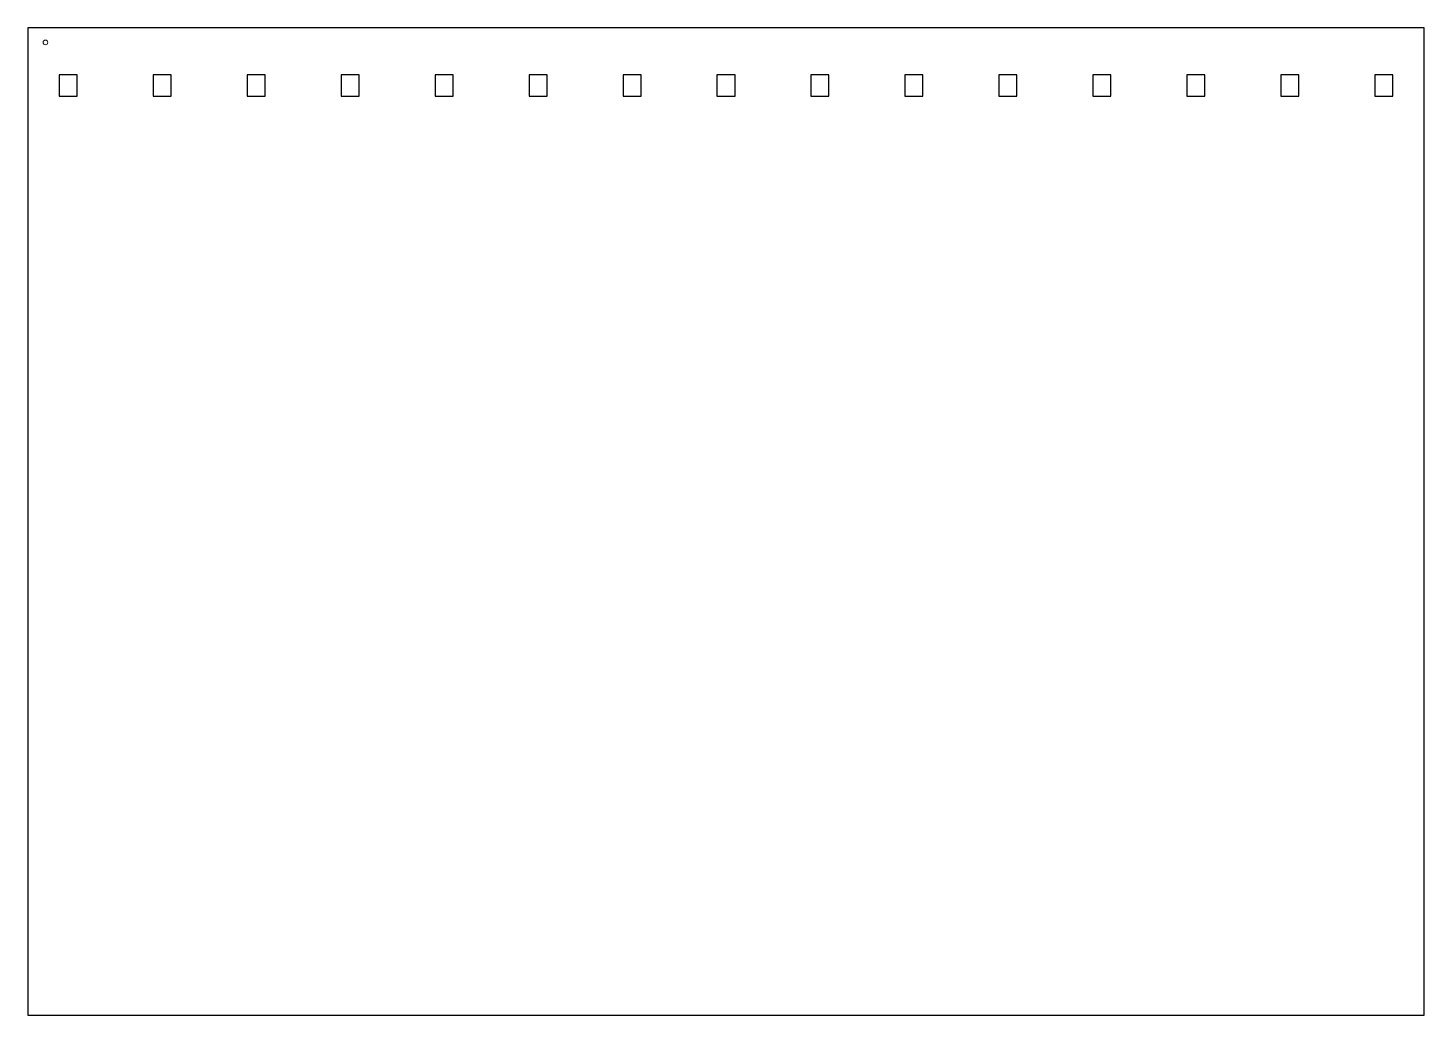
# Model space of a CAD drawing. Header units: millimetres. Extents: x -175 to 311, y -106 to 104.
# Drawn here: x 14.2 to 311.2, y -106.3 to 103.7 of the extents above; entities that cross this region are included whole.
import ezdxf

# ---------------------------------------------------------------- set-up
doc = ezdxf.new("R2010")
doc.units = ezdxf.units.MM
doc.header["$MEASUREMENT"] = 0
doc.layers.add('Layer 1', color=7, linetype='Continuous')

msp = doc.modelspace()

# ---------------------------------------------------------------- linework, layer by layer
at = {"layer": 'Layer 1', "color": 250, "lineweight": 18}
msp.add_ellipse((17.9059, 100.6683), major_axis=(0, 0.5), ratio=1, dxfattribs=at)
at = {"layer": 'Layer 1', "lineweight": 25}
for points in [[(14.1781, 103.7444), (14.1781, 103.7444), (14.1781, -106.2556), (14.1781, -106.2556)], [(311.1781, 103.7444), (311.1781, 103.7444), (14.1781, 103.7444), (14.1781, 103.7444)], [(311.1781, -106.2556), (311.1781, -106.2556), (311.1781, 103.7444), (311.1781, 103.7444)], [(24.6681, 93.7444), (24.6681, 93.7444), (20.8381, 93.7444), (20.8381, 93.7444)], [(20.8381, 93.7444), (20.8381, 93.7444), (20.8381, 89.2444), (20.8381, 89.2444)], [(24.6681, 89.2444), (24.6681, 89.2444), (24.6681, 93.7444), (24.6681, 93.7444)], [(44.6574, 93.7444), (44.6574, 93.7444), (40.8274, 93.7444), (40.8274, 93.7444)], [(40.8274, 93.7444), (40.8274, 93.7444), (40.8274, 89.2444), (40.8274, 89.2444)], [(44.6574, 89.2444), (44.6574, 89.2444), (44.6574, 93.7444), (44.6574, 93.7444)], [(64.6467, 93.7444), (64.6467, 93.7444), (60.8167, 93.7444), (60.8167, 93.7444)], [(60.8167, 93.7444), (60.8167, 93.7444), (60.8167, 89.2444), (60.8167, 89.2444)], [(64.6467, 89.2444), (64.6467, 89.2444), (64.6467, 93.7444), (64.6467, 93.7444)], [(84.636, 93.7444), (84.636, 93.7444), (80.806, 93.7444), (80.806, 93.7444)], [(80.806, 93.7444), (80.806, 93.7444), (80.806, 89.2444), (80.806, 89.2444)], [(84.636, 89.2444), (84.636, 89.2444), (84.636, 93.7444), (84.636, 93.7444)], [(104.6253, 93.7444), (104.6253, 93.7444), (100.7953, 93.7444), (100.7953, 93.7444)], [(100.7953, 93.7444), (100.7953, 93.7444), (100.7953, 89.2444), (100.7953, 89.2444)], [(104.6253, 89.2444), (104.6253, 89.2444), (104.6253, 93.7444), (104.6253, 93.7444)], [(124.6145, 93.7444), (124.6145, 93.7444), (120.7845, 93.7444), (120.7845, 93.7444)], [(120.7845, 93.7444), (120.7845, 93.7444), (120.7845, 89.2444), (120.7845, 89.2444)], [(124.6145, 89.2444), (124.6145, 89.2444), (124.6145, 93.7444), (124.6145, 93.7444)], [(144.6038, 93.7444), (144.6038, 93.7444), (140.7738, 93.7444), (140.7738, 93.7444)], [(140.7738, 93.7444), (140.7738, 93.7444), (140.7738, 89.2444), (140.7738, 89.2444)], [(144.6038, 89.2444), (144.6038, 89.2444), (144.6038, 93.7444), (144.6038, 93.7444)], [(164.5931, 93.7444), (164.5931, 93.7444), (160.7631, 93.7444), (160.7631, 93.7444)], [(160.7631, 93.7444), (160.7631, 93.7444), (160.7631, 89.2444), (160.7631, 89.2444)], [(164.5931, 89.2444), (164.5931, 89.2444), (164.5931, 93.7444), (164.5931, 93.7444)], [(184.5824, 93.7444), (184.5824, 93.7444), (180.7524, 93.7444), (180.7524, 93.7444)], [(180.7524, 93.7444), (180.7524, 93.7444), (180.7524, 89.2444), (180.7524, 89.2444)], [(184.5824, 89.2444), (184.5824, 89.2444), (184.5824, 93.7444), (184.5824, 93.7444)], [(204.5717, 93.7444), (204.5717, 93.7444), (200.7417, 93.7444), (200.7417, 93.7444)], [(200.7417, 93.7444), (200.7417, 93.7444), (200.7417, 89.2444), (200.7417, 89.2444)], [(204.5717, 89.2444), (204.5717, 89.2444), (204.5717, 93.7444), (204.5717, 93.7444)], [(224.561, 93.7444), (224.561, 93.7444), (220.731, 93.7444), (220.731, 93.7444)], [(220.731, 93.7444), (220.731, 93.7444), (220.731, 89.2444), (220.731, 89.2444)], [(224.561, 89.2444), (224.561, 89.2444), (224.561, 93.7444), (224.561, 93.7444)], [(244.5503, 93.7444), (244.5503, 93.7444), (240.7203, 93.7444), (240.7203, 93.7444)], [(240.7203, 93.7444), (240.7203, 93.7444), (240.7203, 89.2444), (240.7203, 89.2444)], [(244.5503, 89.2444), (244.5503, 89.2444), (244.5503, 93.7444), (244.5503, 93.7444)], [(264.5395, 93.7444), (264.5395, 93.7444), (260.7095, 93.7444), (260.7095, 93.7444)], [(260.7095, 93.7444), (260.7095, 93.7444), (260.7095, 89.2444), (260.7095, 89.2444)], [(264.5395, 89.2444), (264.5395, 89.2444), (264.5395, 93.7444), (264.5395, 93.7444)], [(284.5288, 93.7444), (284.5288, 93.7444), (280.6988, 93.7444), (280.6988, 93.7444)], [(280.6988, 93.7444), (280.6988, 93.7444), (280.6988, 89.2444), (280.6988, 89.2444)], [(284.5288, 89.2444), (284.5288, 89.2444), (284.5288, 93.7444), (284.5288, 93.7444)], [(304.5181, 93.7444), (304.5181, 93.7444), (300.6881, 93.7444), (300.6881, 93.7444)], [(300.6881, 93.7444), (300.6881, 93.7444), (300.6881, 89.2444), (300.6881, 89.2444)], [(304.5181, 89.2444), (304.5181, 89.2444), (304.5181, 93.7444), (304.5181, 93.7444)], [(20.8381, 89.2444), (20.8381, 89.2444), (24.6681, 89.2444), (24.6681, 89.2444)], [(40.8274, 89.2444), (40.8274, 89.2444), (44.6574, 89.2444), (44.6574, 89.2444)], [(60.8167, 89.2444), (60.8167, 89.2444), (64.6467, 89.2444), (64.6467, 89.2444)], [(80.806, 89.2444), (80.806, 89.2444), (84.636, 89.2444), (84.636, 89.2444)], [(100.7953, 89.2444), (100.7953, 89.2444), (104.6253, 89.2444), (104.6253, 89.2444)], [(120.7845, 89.2444), (120.7845, 89.2444), (124.6145, 89.2444), (124.6145, 89.2444)], [(140.7738, 89.2444), (140.7738, 89.2444), (144.6038, 89.2444), (144.6038, 89.2444)], [(160.7631, 89.2444), (160.7631, 89.2444), (164.5931, 89.2444), (164.5931, 89.2444)], [(180.7524, 89.2444), (180.7524, 89.2444), (184.5824, 89.2444), (184.5824, 89.2444)], [(200.7417, 89.2444), (200.7417, 89.2444), (204.5717, 89.2444), (204.5717, 89.2444)], [(220.731, 89.2444), (220.731, 89.2444), (224.561, 89.2444), (224.561, 89.2444)], [(240.7203, 89.2444), (240.7203, 89.2444), (244.5503, 89.2444), (244.5503, 89.2444)], [(260.7095, 89.2444), (260.7095, 89.2444), (264.5395, 89.2444), (264.5395, 89.2444)], [(280.6988, 89.2444), (280.6988, 89.2444), (284.5288, 89.2444), (284.5288, 89.2444)], [(300.6881, 89.2444), (300.6881, 89.2444), (304.5181, 89.2444), (304.5181, 89.2444)], [(14.1781, -106.2556), (14.1781, -106.2556), (311.1781, -106.2556), (311.1781, -106.2556)]]:
    msp.add_open_spline(points, degree=3, dxfattribs=at)

doc.saveas('drawing.dxf')
